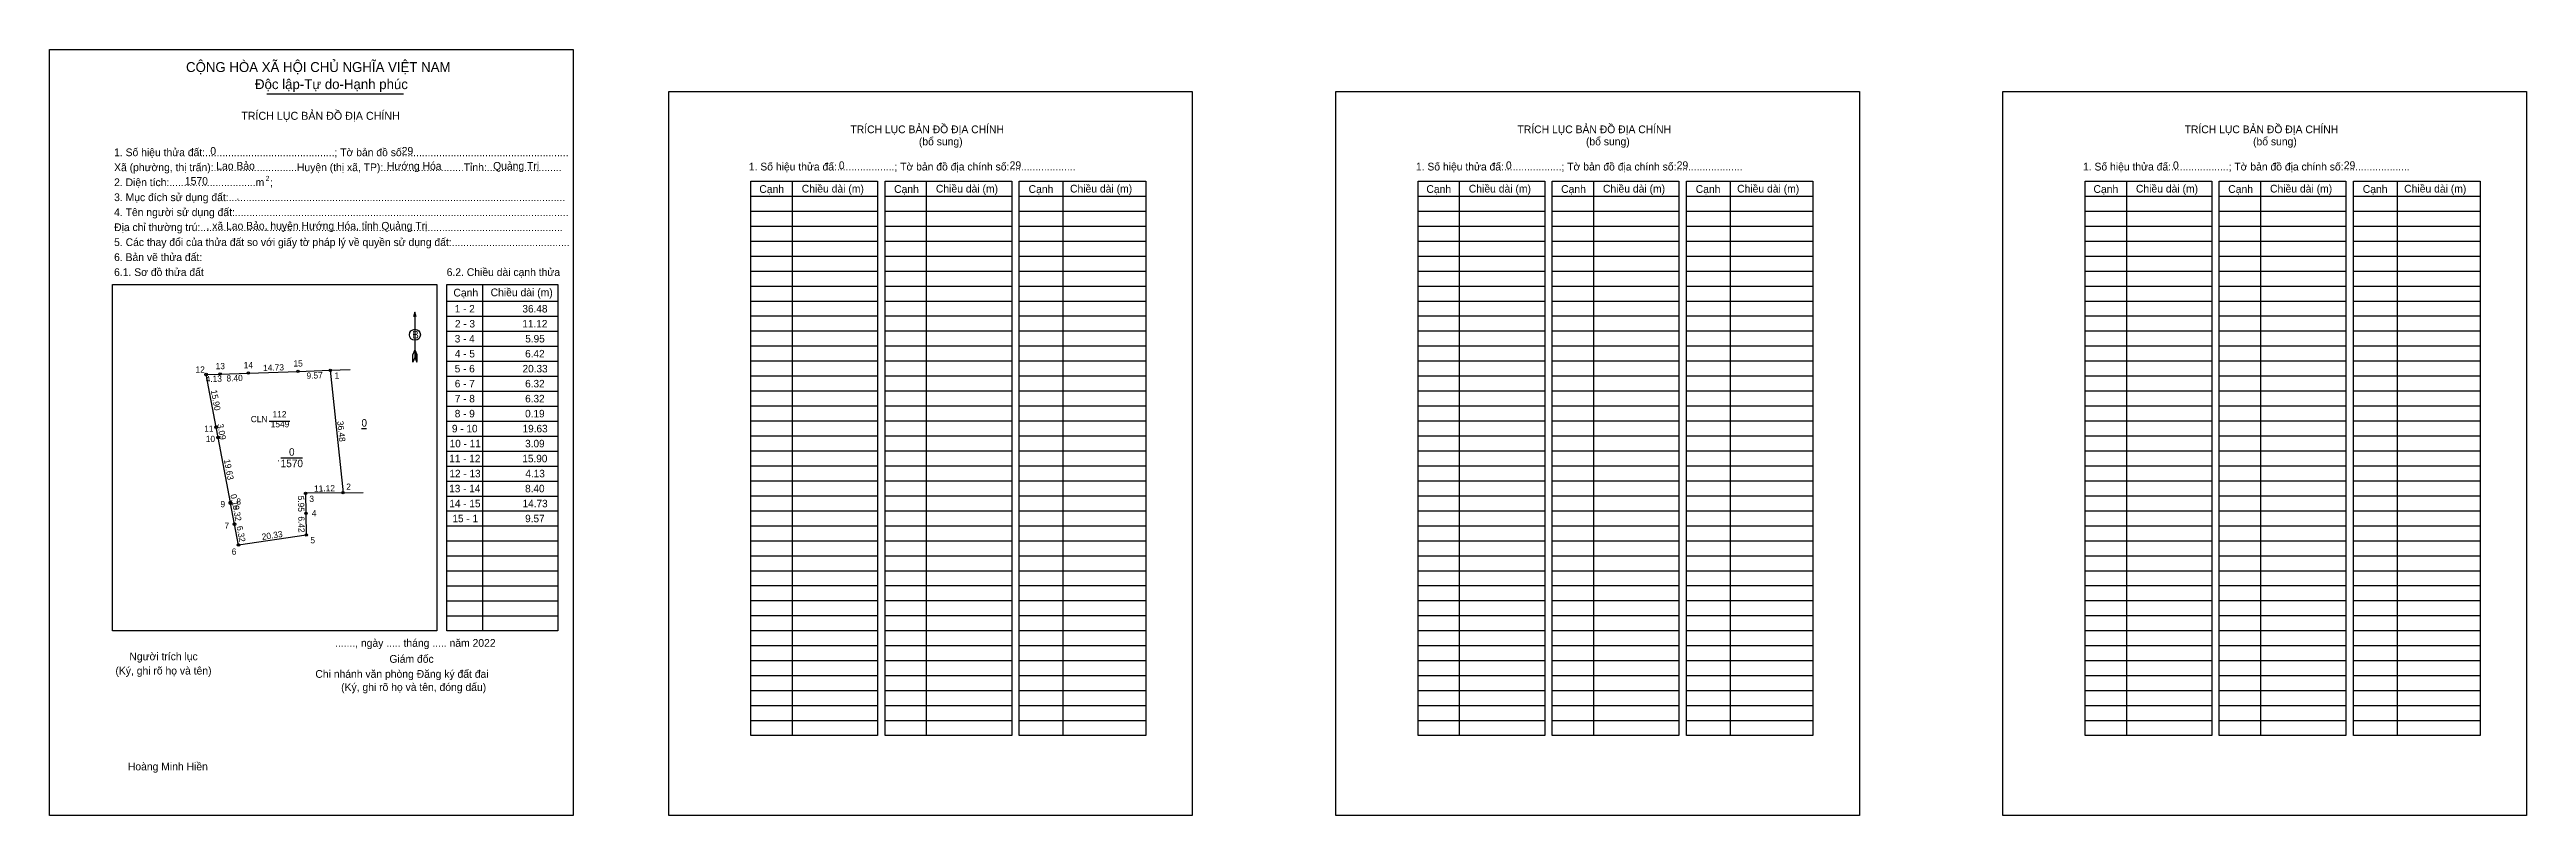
# Model space of a CAD drawing. Extents: x 535654 to 536388, y 1836972 to 1837199.
import ezdxf

# ---------------------------------------------------------------- set-up
doc = ezdxf.new("R2010")
doc.units = 0
for name, color, linetype in [('Level 1', 7, 'Continuous'), ('Level 10', 7, 'Continuous'), ('Level 11', 7, 'Continuous'), ('Level 13', 7, 'Continuous'), ('Level 2', 7, 'Continuous'), ('Level 27', 7, 'Continuous'), ('Level 36', 7, 'Continuous'), ('Level 49', 7, 'Continuous'), ('Level 52', 7, 'Continuous'), ('Level 6', 7, 'Continuous'), ('Level 9', 7, 'Continuous')]:
    doc.layers.add(name, color=color, linetype=linetype)

msp = doc.modelspace()

# ---------------------------------------------------------------- linework, layer by layer
at = {"layer": 'Level 1'}
for p, q in [((535654.23, 1837198.93), (535654.23, 1837198.93)), ((535837.77, 1837186.55), (535837.77, 1837186.55)), ((535862.15, 1837155.49), (535899.68, 1837155.49)), ((535874.37, 1837159.93), (535874.37, 1836995.62)), ((535901.91, 1837155.49), (535939.44, 1837155.49)), ((535914.12, 1837159.93), (535914.12, 1836995.62)), ((535941.67, 1837155.49), (535979.19, 1837155.49)), ((535954.62, 1837159.93), (535954.62, 1836995.62)), ((536059.89, 1837155.49), (536097.41, 1837155.49)), ((536072.1, 1837159.93), (536072.1, 1836995.62)), ((536099.64, 1837155.49), (536137.17, 1837155.49)), ((536111.86, 1837159.93), (536111.86, 1836995.62)), ((536139.4, 1837155.49), (536176.93, 1837155.49)), ((536152.35, 1837159.93), (536152.35, 1836995.62)), ((536257.62, 1837155.49), (536295.15, 1837155.49)), ((536269.83, 1837159.93), (536269.83, 1836995.62)), ((536297.38, 1837155.49), (536334.9, 1837155.49)), ((536309.59, 1837159.93), (536309.59, 1836995.62)), ((536337.14, 1837155.49), (536374.66, 1837155.49)), ((536350.09, 1837159.93), (536350.09, 1836995.62)), ((535862.15, 1837151.05), (535899.68, 1837151.05)), ((535862.15, 1837146.61), (535899.68, 1837146.61)), ((535901.91, 1837151.05), (535939.44, 1837151.05)), ((535901.91, 1837146.61), (535939.44, 1837146.61)), ((535941.67, 1837151.05), (535979.19, 1837151.05)), ((535941.67, 1837146.61), (535979.19, 1837146.61)), ((536059.89, 1837151.05), (536097.41, 1837151.05)), ((536059.89, 1837146.61), (536097.41, 1837146.61)), ((536099.64, 1837151.05), (536137.17, 1837151.05)), ((536099.64, 1837146.61), (536137.17, 1837146.61)), ((536139.4, 1837151.05), (536176.93, 1837151.05)), ((536139.4, 1837146.61), (536176.93, 1837146.61)), ((536257.62, 1837151.05), (536295.15, 1837151.05)), ((536257.62, 1837146.61), (536295.15, 1837146.61)), ((536297.38, 1837151.05), (536334.9, 1837151.05)), ((536297.38, 1837146.61), (536334.9, 1837146.61)), ((536337.14, 1837151.05), (536374.66, 1837151.05)), ((536337.14, 1837146.61), (536374.66, 1837146.61)), ((535862.15, 1837142.17), (535899.68, 1837142.17)), ((535901.91, 1837142.17), (535939.44, 1837142.17)), ((535941.67, 1837142.17), (535979.19, 1837142.17)), ((536059.89, 1837142.17), (536097.41, 1837142.17)), ((536099.64, 1837142.17), (536137.17, 1837142.17)), ((536139.4, 1837142.17), (536176.93, 1837142.17)), ((536257.62, 1837142.17), (536295.15, 1837142.17)), ((536297.38, 1837142.17), (536334.9, 1837142.17)), ((536337.14, 1837142.17), (536374.66, 1837142.17)), ((535862.15, 1837137.73), (535899.68, 1837137.73)), ((535862.15, 1837133.28), (535899.68, 1837133.28)), ((535901.91, 1837137.73), (535939.44, 1837137.73)), ((535901.91, 1837133.28), (535939.44, 1837133.28)), ((535941.67, 1837137.73), (535979.19, 1837137.73)), ((535941.67, 1837133.28), (535979.19, 1837133.28)), ((536059.89, 1837137.73), (536097.41, 1837137.73)), ((536059.89, 1837133.28), (536097.41, 1837133.28)), ((536099.64, 1837137.73), (536137.17, 1837137.73)), ((536099.64, 1837133.28), (536137.17, 1837133.28)), ((536139.4, 1837137.73), (536176.93, 1837137.73)), ((536139.4, 1837133.28), (536176.93, 1837133.28)), ((536257.62, 1837137.73), (536295.15, 1837137.73)), ((536257.62, 1837133.28), (536295.15, 1837133.28)), ((536297.38, 1837137.73), (536334.9, 1837137.73)), ((536297.38, 1837133.28), (536334.9, 1837133.28)), ((536337.14, 1837137.73), (536374.66, 1837137.73)), ((536337.14, 1837133.28), (536374.66, 1837133.28)), ((535672.91, 1837129.29), (535672.91, 1837129.29)), ((535771.95, 1837124.33), (535804.88, 1837124.33)), ((535782.6, 1837129.29), (535782.6, 1837026.64)), ((535862.15, 1837128.84), (535899.68, 1837128.84)), ((535862.15, 1837124.4), (535899.68, 1837124.4)), ((535901.91, 1837128.84), (535939.44, 1837128.84)), ((535901.91, 1837124.4), (535939.44, 1837124.4)), ((535941.67, 1837128.84), (535979.19, 1837128.84)), ((535941.67, 1837124.4), (535979.19, 1837124.4)), ((536059.89, 1837128.84), (536097.41, 1837128.84)), ((536059.89, 1837124.4), (536097.41, 1837124.4)), ((536099.64, 1837128.84), (536137.17, 1837128.84)), ((536099.64, 1837124.4), (536137.17, 1837124.4)), ((536139.4, 1837128.84), (536176.93, 1837128.84)), ((536139.4, 1837124.4), (536176.93, 1837124.4)), ((536257.62, 1837128.84), (536295.15, 1837128.84)), ((536257.62, 1837124.4), (536295.15, 1837124.4)), ((536297.38, 1837128.84), (536334.9, 1837128.84)), ((536297.38, 1837124.4), (536334.9, 1837124.4)), ((536337.14, 1837128.84), (536374.66, 1837128.84)), ((536337.14, 1837124.4), (536374.66, 1837124.4)), ((535762.52, 1837121.11), (535762.52, 1837107.68)), ((535771.95, 1837119.89), (535804.88, 1837119.89)), ((535862.15, 1837119.96), (535899.68, 1837119.96)), ((535901.91, 1837119.96), (535939.44, 1837119.96)), ((535941.67, 1837119.96), (535979.19, 1837119.96)), ((536059.89, 1837119.96), (536097.41, 1837119.96)), ((536099.64, 1837119.96), (536137.17, 1837119.96)), ((536139.4, 1837119.96), (536176.93, 1837119.96)), ((536257.62, 1837119.96), (536295.15, 1837119.96)), ((536297.38, 1837119.96), (536334.9, 1837119.96)), ((536337.14, 1837119.96), (536374.66, 1837119.96)), ((535762.52, 1837109.9), (535761.95, 1837108.53)), ((535762.52, 1837109.9), (535763.09, 1837108.53)), ((535762.52, 1837109.7), (535763.09, 1837108.33)), ((535762.52, 1837109.51), (535763.09, 1837108.13)), ((535762.52, 1837109.32), (535763.09, 1837107.93)), ((535762.52, 1837109.12), (535763.09, 1837107.73)), ((535762.52, 1837108.93), (535763.09, 1837107.53)), ((535771.95, 1837115.45), (535804.88, 1837115.45)), ((535771.95, 1837111.01), (535804.88, 1837111.01)), ((535862.15, 1837115.52), (535899.68, 1837115.52)), ((535862.15, 1837111.08), (535899.68, 1837111.08)), ((535901.91, 1837115.52), (535939.44, 1837115.52)), ((535901.91, 1837111.08), (535939.44, 1837111.08)), ((535941.67, 1837115.52), (535979.19, 1837115.52)), ((535941.67, 1837111.08), (535979.19, 1837111.08)), ((536059.89, 1837115.52), (536097.41, 1837115.52)), ((536059.89, 1837111.08), (536097.41, 1837111.08)), ((536099.64, 1837115.52), (536137.17, 1837115.52)), ((536099.64, 1837111.08), (536137.17, 1837111.08)), ((536139.4, 1837115.52), (536176.93, 1837115.52)), ((536139.4, 1837111.08), (536176.93, 1837111.08)), ((536257.62, 1837115.52), (536295.15, 1837115.52)), ((536257.62, 1837111.08), (536295.15, 1837111.08)), ((536297.38, 1837115.52), (536334.9, 1837115.52)), ((536297.38, 1837111.08), (536334.9, 1837111.08)), ((536337.14, 1837115.52), (536374.66, 1837115.52)), ((536337.14, 1837111.08), (536374.66, 1837111.08)), ((535761.92, 1837106.31), (535761.95, 1837108.53)), ((535762.52, 1837107.68), (535761.92, 1837106.31)), ((535762.52, 1837108.73), (535763.09, 1837107.33)), ((535762.52, 1837108.54), (535763.1, 1837107.13)), ((535762.52, 1837108.35), (535763.1, 1837106.94)), ((535762.52, 1837108.16), (535763.1, 1837106.74)), ((535762.52, 1837107.96), (535763.11, 1837106.54)), ((535762.52, 1837107.68), (535763.11, 1837106.31)), ((535763.11, 1837106.31), (535763.09, 1837108.53)), ((535771.95, 1837106.57), (535804.88, 1837106.57)), ((535771.95, 1837102.13), (535804.88, 1837102.13)), ((535862.15, 1837106.64), (535899.68, 1837106.64)), ((535862.15, 1837102.2), (535899.68, 1837102.2)), ((535901.91, 1837106.64), (535939.44, 1837106.64)), ((535901.91, 1837102.2), (535939.44, 1837102.2)), ((535941.67, 1837106.64), (535979.19, 1837106.64)), ((535941.67, 1837102.2), (535979.19, 1837102.2)), ((536059.89, 1837106.64), (536097.41, 1837106.64)), ((536059.89, 1837102.2), (536097.41, 1837102.2)), ((536099.64, 1837106.64), (536137.17, 1837106.64)), ((536099.64, 1837102.2), (536137.17, 1837102.2)), ((536139.4, 1837106.64), (536176.93, 1837106.64)), ((536139.4, 1837102.2), (536176.93, 1837102.2)), ((536257.62, 1837106.64), (536295.15, 1837106.64)), ((536257.62, 1837102.2), (536295.15, 1837102.2)), ((536297.38, 1837106.64), (536334.9, 1837106.64)), ((536297.38, 1837102.2), (536334.9, 1837102.2)), ((536337.14, 1837106.64), (536374.66, 1837106.64)), ((536337.14, 1837102.2), (536374.66, 1837102.2)), ((535771.95, 1837097.69), (535804.88, 1837097.69)), ((535862.15, 1837097.76), (535899.68, 1837097.76)), ((535901.91, 1837097.76), (535939.44, 1837097.76)), ((535941.67, 1837097.76), (535979.19, 1837097.76)), ((536059.89, 1837097.76), (536097.41, 1837097.76)), ((536099.64, 1837097.76), (536137.17, 1837097.76)), ((536139.4, 1837097.76), (536176.93, 1837097.76)), ((536257.62, 1837097.76), (536295.15, 1837097.76)), ((536297.38, 1837097.76), (536334.9, 1837097.76)), ((536337.14, 1837097.76), (536374.66, 1837097.76)), ((535771.95, 1837093.25), (535804.88, 1837093.25)), ((535771.95, 1837088.81), (535804.88, 1837088.81)), ((535862.15, 1837093.32), (535899.68, 1837093.32)), ((535862.15, 1837088.88), (535899.68, 1837088.88)), ((535901.91, 1837093.32), (535939.44, 1837093.32)), ((535901.91, 1837088.88), (535939.44, 1837088.88)), ((535941.67, 1837093.32), (535979.19, 1837093.32)), ((535941.67, 1837088.88), (535979.19, 1837088.88)), ((536059.89, 1837093.32), (536097.41, 1837093.32)), ((536059.89, 1837088.88), (536097.41, 1837088.88)), ((536099.64, 1837093.32), (536137.17, 1837093.32)), ((536099.64, 1837088.88), (536137.17, 1837088.88)), ((536139.4, 1837093.32), (536176.93, 1837093.32)), ((536139.4, 1837088.88), (536176.93, 1837088.88)), ((536257.62, 1837093.32), (536295.15, 1837093.32)), ((536257.62, 1837088.88), (536295.15, 1837088.88)), ((536297.38, 1837093.32), (536334.9, 1837093.32)), ((536297.38, 1837088.88), (536334.9, 1837088.88)), ((536337.14, 1837093.32), (536374.66, 1837093.32)), ((536337.14, 1837088.88), (536374.66, 1837088.88)), ((535771.95, 1837084.37), (535804.88, 1837084.37)), ((535771.95, 1837079.93), (535804.88, 1837079.93)), ((535862.15, 1837084.44), (535899.68, 1837084.44)), ((535862.15, 1837079.99), (535899.68, 1837079.99)), ((535901.91, 1837084.44), (535939.44, 1837084.44)), ((535901.91, 1837079.99), (535939.44, 1837079.99)), ((535941.67, 1837084.44), (535979.19, 1837084.44)), ((535941.67, 1837079.99), (535979.19, 1837079.99)), ((536059.89, 1837084.44), (536097.41, 1837084.44)), ((536059.89, 1837079.99), (536097.41, 1837079.99)), ((536099.64, 1837084.44), (536137.17, 1837084.44)), ((536099.64, 1837079.99), (536137.17, 1837079.99)), ((536139.4, 1837084.44), (536176.93, 1837084.44)), ((536139.4, 1837079.99), (536176.93, 1837079.99)), ((536257.62, 1837084.44), (536295.15, 1837084.44)), ((536257.62, 1837079.99), (536295.15, 1837079.99)), ((536297.38, 1837084.44), (536334.9, 1837084.44)), ((536297.38, 1837079.99), (536334.9, 1837079.99)), ((536337.14, 1837084.44), (536374.66, 1837084.44)), ((536337.14, 1837079.99), (536374.66, 1837079.99)), ((535771.95, 1837075.49), (535804.88, 1837075.49)), ((535862.15, 1837075.55), (535899.68, 1837075.55)), ((535901.91, 1837075.55), (535939.44, 1837075.55)), ((535941.67, 1837075.55), (535979.19, 1837075.55)), ((536059.89, 1837075.55), (536097.41, 1837075.55)), ((536099.64, 1837075.55), (536137.17, 1837075.55)), ((536139.4, 1837075.55), (536176.93, 1837075.55)), ((536257.62, 1837075.55), (536295.15, 1837075.55)), ((536297.38, 1837075.55), (536334.9, 1837075.55)), ((536337.14, 1837075.55), (536374.66, 1837075.55)), ((535771.95, 1837071.04), (535804.88, 1837071.04)), ((535771.95, 1837066.6), (535804.88, 1837066.6)), ((535862.15, 1837071.11), (535899.68, 1837071.11)), ((535862.15, 1837066.67), (535899.68, 1837066.67)), ((535901.91, 1837071.11), (535939.44, 1837071.11)), ((535901.91, 1837066.67), (535939.44, 1837066.67)), ((535941.67, 1837071.11), (535979.19, 1837071.11)), ((535941.67, 1837066.67), (535979.19, 1837066.67)), ((536059.89, 1837071.11), (536097.41, 1837071.11)), ((536059.89, 1837066.67), (536097.41, 1837066.67)), ((536099.64, 1837071.11), (536137.17, 1837071.11)), ((536099.64, 1837066.67), (536137.17, 1837066.67)), ((536139.4, 1837071.11), (536176.93, 1837071.11)), ((536139.4, 1837066.67), (536176.93, 1837066.67)), ((536257.62, 1837071.11), (536295.15, 1837071.11)), ((536257.62, 1837066.67), (536295.15, 1837066.67)), ((536297.38, 1837071.11), (536334.9, 1837071.11)), ((536297.38, 1837066.67), (536334.9, 1837066.67)), ((536337.14, 1837071.11), (536374.66, 1837071.11)), ((536337.14, 1837066.67), (536374.66, 1837066.67)), ((535771.95, 1837062.16), (535804.88, 1837062.16)), ((535771.95, 1837057.72), (535804.88, 1837057.72)), ((535862.15, 1837062.23), (535899.68, 1837062.23)), ((535862.15, 1837057.79), (535899.68, 1837057.79)), ((535901.91, 1837062.23), (535939.44, 1837062.23)), ((535901.91, 1837057.79), (535939.44, 1837057.79)), ((535941.67, 1837062.23), (535979.19, 1837062.23)), ((535941.67, 1837057.79), (535979.19, 1837057.79)), ((536059.89, 1837062.23), (536097.41, 1837062.23)), ((536059.89, 1837057.79), (536097.41, 1837057.79)), ((536099.64, 1837062.23), (536137.17, 1837062.23)), ((536099.64, 1837057.79), (536137.17, 1837057.79)), ((536139.4, 1837062.23), (536176.93, 1837062.23)), ((536139.4, 1837057.79), (536176.93, 1837057.79)), ((536257.62, 1837062.23), (536295.15, 1837062.23)), ((536257.62, 1837057.79), (536295.15, 1837057.79)), ((536297.38, 1837062.23), (536334.9, 1837062.23)), ((536297.38, 1837057.79), (536334.9, 1837057.79)), ((536337.14, 1837062.23), (536374.66, 1837062.23)), ((536337.14, 1837057.79), (536374.66, 1837057.79)), ((535771.95, 1837053.28), (535804.88, 1837053.28)), ((535862.15, 1837053.35), (535899.68, 1837053.35)), ((535901.91, 1837053.35), (535939.44, 1837053.35)), ((535941.67, 1837053.35), (535979.19, 1837053.35)), ((536059.89, 1837053.35), (536097.41, 1837053.35)), ((536099.64, 1837053.35), (536137.17, 1837053.35)), ((536139.4, 1837053.35), (536176.93, 1837053.35)), ((536257.62, 1837053.35), (536295.15, 1837053.35)), ((536297.38, 1837053.35), (536334.9, 1837053.35)), ((536337.14, 1837053.35), (536374.66, 1837053.35)), ((535771.95, 1837048.84), (535804.88, 1837048.84)), ((535771.95, 1837044.4), (535804.88, 1837044.4)), ((535862.15, 1837048.91), (535899.68, 1837048.91)), ((535862.15, 1837044.47), (535899.68, 1837044.47)), ((535901.91, 1837048.91), (535939.44, 1837048.91)), ((535901.91, 1837044.47), (535939.44, 1837044.47)), ((535941.67, 1837048.91), (535979.19, 1837048.91)), ((535941.67, 1837044.47), (535979.19, 1837044.47)), ((536059.89, 1837048.91), (536097.41, 1837048.91)), ((536059.89, 1837044.47), (536097.41, 1837044.47)), ((536099.64, 1837048.91), (536137.17, 1837048.91)), ((536099.64, 1837044.47), (536137.17, 1837044.47)), ((536139.4, 1837048.91), (536176.93, 1837048.91)), ((536139.4, 1837044.47), (536176.93, 1837044.47)), ((536257.62, 1837048.91), (536295.15, 1837048.91)), ((536257.62, 1837044.47), (536295.15, 1837044.47)), ((536297.38, 1837048.91), (536334.9, 1837048.91)), ((536297.38, 1837044.47), (536334.9, 1837044.47)), ((536337.14, 1837048.91), (536374.66, 1837048.91)), ((536337.14, 1837044.47), (536374.66, 1837044.47)), ((535771.95, 1837039.96), (535804.88, 1837039.96)), ((535771.95, 1837035.52), (535804.88, 1837035.52)), ((535862.15, 1837040.03), (535899.68, 1837040.03)), ((535862.15, 1837035.59), (535899.68, 1837035.59)), ((535901.91, 1837040.03), (535939.44, 1837040.03)), ((535901.91, 1837035.59), (535939.44, 1837035.59)), ((535941.67, 1837040.03), (535979.19, 1837040.03)), ((535941.67, 1837035.59), (535979.19, 1837035.59)), ((536059.89, 1837040.03), (536097.41, 1837040.03)), ((536059.89, 1837035.59), (536097.41, 1837035.59)), ((536099.64, 1837040.03), (536137.17, 1837040.03)), ((536099.64, 1837035.59), (536137.17, 1837035.59)), ((536139.4, 1837040.03), (536176.93, 1837040.03)), ((536139.4, 1837035.59), (536176.93, 1837035.59)), ((536257.62, 1837040.03), (536295.15, 1837040.03)), ((536257.62, 1837035.59), (536295.15, 1837035.59)), ((536297.38, 1837040.03), (536334.9, 1837040.03)), ((536297.38, 1837035.59), (536334.9, 1837035.59)), ((536337.14, 1837040.03), (536374.66, 1837040.03)), ((536337.14, 1837035.59), (536374.66, 1837035.59)), ((535771.95, 1837031.08), (535804.88, 1837031.08)), ((535862.15, 1837031.15), (535899.68, 1837031.15)), ((535901.91, 1837031.15), (535939.44, 1837031.15)), ((535941.67, 1837031.15), (535979.19, 1837031.15)), ((536059.89, 1837031.15), (536097.41, 1837031.15)), ((536099.64, 1837031.15), (536137.17, 1837031.15)), ((536139.4, 1837031.15), (536176.93, 1837031.15)), ((536257.62, 1837031.15), (536295.15, 1837031.15)), ((536297.38, 1837031.15), (536334.9, 1837031.15)), ((536337.14, 1837031.15), (536374.66, 1837031.15)), ((535768.99, 1837026.64), (535768.99, 1837026.64)), ((535862.15, 1837026.7), (535899.68, 1837026.7)), ((535862.15, 1837022.26), (535899.68, 1837022.26)), ((535901.91, 1837026.7), (535939.44, 1837026.7)), ((535901.91, 1837022.26), (535939.44, 1837022.26)), ((535941.67, 1837026.7), (535979.19, 1837026.7)), ((535941.67, 1837022.26), (535979.19, 1837022.26)), ((536059.89, 1837026.7), (536097.41, 1837026.7)), ((536059.89, 1837022.26), (536097.41, 1837022.26)), ((536099.64, 1837026.7), (536137.17, 1837026.7)), ((536099.64, 1837022.26), (536137.17, 1837022.26)), ((536139.4, 1837026.7), (536176.93, 1837026.7)), ((536139.4, 1837022.26), (536176.93, 1837022.26)), ((536257.62, 1837026.7), (536295.15, 1837026.7)), ((536257.62, 1837022.26), (536295.15, 1837022.26)), ((536297.38, 1837026.7), (536334.9, 1837026.7)), ((536297.38, 1837022.26), (536334.9, 1837022.26)), ((536337.14, 1837026.7), (536374.66, 1837026.7)), ((536337.14, 1837022.26), (536374.66, 1837022.26)), ((535862.15, 1837017.82), (535899.68, 1837017.82)), ((535901.91, 1837017.82), (535939.44, 1837017.82)), ((535941.67, 1837017.82), (535979.19, 1837017.82)), ((536059.89, 1837017.82), (536097.41, 1837017.82)), ((536099.64, 1837017.82), (536137.17, 1837017.82)), ((536139.4, 1837017.82), (536176.93, 1837017.82)), ((536257.62, 1837017.82), (536295.15, 1837017.82)), ((536297.38, 1837017.82), (536334.9, 1837017.82)), ((536337.14, 1837017.82), (536374.66, 1837017.82)), ((535862.15, 1837013.38), (535899.68, 1837013.38)), ((535862.15, 1837008.94), (535899.68, 1837008.94)), ((535901.91, 1837013.38), (535939.44, 1837013.38)), ((535901.91, 1837008.94), (535939.44, 1837008.94)), ((535941.67, 1837013.38), (535979.19, 1837013.38)), ((535941.67, 1837008.94), (535979.19, 1837008.94)), ((536059.89, 1837013.38), (536097.41, 1837013.38)), ((536059.89, 1837008.94), (536097.41, 1837008.94)), ((536099.64, 1837013.38), (536137.17, 1837013.38)), ((536099.64, 1837008.94), (536137.17, 1837008.94)), ((536139.4, 1837013.38), (536176.93, 1837013.38)), ((536139.4, 1837008.94), (536176.93, 1837008.94)), ((536257.62, 1837013.38), (536295.15, 1837013.38)), ((536257.62, 1837008.94), (536295.15, 1837008.94)), ((536297.38, 1837013.38), (536334.9, 1837013.38)), ((536297.38, 1837008.94), (536334.9, 1837008.94)), ((536337.14, 1837013.38), (536374.66, 1837013.38)), ((536337.14, 1837008.94), (536374.66, 1837008.94)), ((535862.15, 1837004.5), (535899.68, 1837004.5)), ((535862.15, 1837000.06), (535899.68, 1837000.06)), ((535901.91, 1837004.5), (535939.44, 1837004.5)), ((535901.91, 1837000.06), (535939.44, 1837000.06)), ((535941.67, 1837004.5), (535979.19, 1837004.5)), ((535941.67, 1837000.06), (535979.19, 1837000.06)), ((536059.89, 1837004.5), (536097.41, 1837004.5)), ((536059.89, 1837000.06), (536097.41, 1837000.06)), ((536099.64, 1837004.5), (536137.17, 1837004.5)), ((536099.64, 1837000.06), (536137.17, 1837000.06)), ((536139.4, 1837004.5), (536176.93, 1837004.5)), ((536139.4, 1837000.06), (536176.93, 1837000.06)), ((536257.62, 1837004.5), (536295.15, 1837004.5)), ((536257.62, 1837000.06), (536295.15, 1837000.06)), ((536297.38, 1837004.5), (536334.9, 1837004.5)), ((536297.38, 1837000.06), (536334.9, 1837000.06)), ((536337.14, 1837004.5), (536374.66, 1837004.5)), ((536337.14, 1837000.06), (536374.66, 1837000.06)), ((535809.42, 1836971.91), (535809.42, 1836971.91)), ((535992.96, 1836971.91), (535992.96, 1836971.91))]:
    msp.add_line(p, q, dxfattribs=at)
for points in [[(535862.15, 1837159.93), (535899.68, 1837159.93), (535899.68, 1836995.62), (535862.15, 1836995.62)], [(535901.91, 1837159.93), (535939.44, 1837159.93), (535939.44, 1836995.62), (535901.91, 1836995.62)], [(535941.67, 1837159.93), (535979.19, 1837159.93), (535979.19, 1836995.62), (535941.67, 1836995.62)], [(536059.89, 1837159.93), (536097.41, 1837159.93), (536097.41, 1836995.62), (536059.89, 1836995.62)], [(536099.64, 1837159.93), (536137.17, 1837159.93), (536137.17, 1836995.62), (536099.64, 1836995.62)], [(536139.4, 1837159.93), (536176.93, 1837159.93), (536176.93, 1836995.62), (536139.4, 1836995.62)], [(536257.62, 1837159.93), (536295.15, 1837159.93), (536295.15, 1836995.62), (536257.62, 1836995.62)], [(536297.38, 1837159.93), (536334.9, 1837159.93), (536334.9, 1836995.62), (536297.38, 1836995.62)], [(536337.14, 1837159.93), (536374.66, 1837159.93), (536374.66, 1836995.62), (536337.14, 1836995.62)], [(535672.91, 1837129.29), (535768.99, 1837129.29), (535768.99, 1837026.64), (535672.91, 1837026.64)], [(535771.95, 1837129.29), (535804.88, 1837129.29), (535804.88, 1837026.64), (535771.95, 1837026.64)]]:
    msp.add_lwpolyline(points, close=True, dxfattribs=at)
msp.add_lwpolyline([(535762.9, 1837119.68), (535762.52, 1837121.11), (535762.13, 1837119.68)], dxfattribs=at)
msp.add_circle((535762.52, 1837114.39), 1.64, dxfattribs=at)
at = {"layer": 'Level 10'}
msp.add_lwpolyline([(535737.46, 1837103.87), (535741.24, 1837067.59), (535730.12, 1837067.41), (535730.23, 1837061.46), (535730.34, 1837055.04), (535710.23, 1837052.06), (535709.05, 1837058.27), (535707.88, 1837064.48), (535707.84, 1837064.67), (535704.19, 1837083.96), (535703.62, 1837087), (535700.66, 1837102.62), (535704.79, 1837102.76), (535713.18, 1837103.05), (535727.9, 1837103.55)], close=True, dxfattribs=at)
at = {"layer": 'Level 11'}
for centre in [(535700.66, 1837102.62), (535704.79, 1837102.76), (535713.18, 1837103.05), (535727.9, 1837103.55), (535737.46, 1837103.87), (535737.46, 1837103.87), (535703.62, 1837087), (535704.19, 1837083.96), (535707.84, 1837064.67), (535707.88, 1837064.48), (535730.12, 1837067.41), (535741.24, 1837067.59), (535709.05, 1837058.27), (535730.23, 1837061.46), (535710.23, 1837052.06), (535730.34, 1837055.04)]:
    msp.add_circle(centre, 0.37, dxfattribs=at)
at = {"layer": 'Level 13'}
for p, q in [((535718.62, 1837185.81), (535759.13, 1837185.81)), ((535719.29, 1837088.83), (535725.43, 1837088.83))]:
    msp.add_line(p, q, dxfattribs=at)
at = {"layer": 'Level 2'}
for points in [[(535654.23, 1837198.94), (535809.41, 1837198.94), (535809.41, 1836971.91), (535654.23, 1836971.91)], [(535837.77, 1837186.55), (535992.96, 1837186.55), (535992.96, 1836971.91), (535837.77, 1836971.91)], [(536035.51, 1837186.55), (536190.69, 1837186.55), (536190.69, 1836971.91), (536035.51, 1836971.91)], [(536233.24, 1837186.55), (536388.43, 1837186.55), (536388.43, 1836971.91), (536233.24, 1836971.91)]]:
    msp.add_lwpolyline(points, close=True, dxfattribs=at)
at = {"layer": 'Level 27'}
for p, q in [((535737.46, 1837103.87), (535743.38, 1837104.07)), ((535741.24, 1837067.59), (535747.16, 1837067.69))]:
    msp.add_line(p, q, dxfattribs=at)
at = {"layer": 'Level 9'}
for p, q in [((535746.68, 1837086.57), (535748.21, 1837086.57)), ((535722.74, 1837077.96), (535729.19, 1837077.96))]:
    msp.add_line(p, q, dxfattribs=at)

# ---------------------------------------------------------------- texts
at = {"layer": 'Level 1'}
for s, height, p in [('TRÍCH LỤC BẢN ĐỒ ĐỊA CHÍNH', 2.3686, (535711.06, 1837178.11)), ('TRÍCH LỤC BẢN ĐỒ ĐỊA CHÍNH', 2.2944, (535891.63, 1837174.14)), ('TRÍCH LỤC BẢN ĐỒ ĐỊA CHÍNH', 2.2944, (536089.36, 1837174.14)), ('TRÍCH LỤC BẢN ĐỒ ĐỊA CHÍNH', 2.2944, (536287.1, 1837174.14)), ('1. Số hiệu thửa đất:.............................................; Tờ bản đồ số:.........................................................', 2.29444, (535673.37, 1837167.33)), ('(bổ sung)', 2.294, (535911.92, 1837170.54)), ('(bổ sung)', 2.294, (536109.66, 1837170.54)), ('(bổ sung)', 2.294, (536307.39, 1837170.54)), ('Xã (phường, thị trấn):.............................Huyện (thị xã, TP):............................Tỉnh:..........................', 2.29444, (535673.37, 1837162.89)), ('2. Diện tích:..............................m  ;', 2.2944, (535673.37, 1837158.45)), ('2', 1.48, (535718.29, 1837160.01)), ('1. Số hiệu thửa đấ:....................; Tờ bản đồ địa chính số:.......................', 2.2944, (535861.51, 1837163.09)), ('1. Số hiệu thửa đấ:....................; Tờ bản đồ địa chính số:.......................', 2.2944, (536059.24, 1837163.09)), ('1. Số hiệu thửa đấ:....................; Tờ bản đồ địa chính số:.......................', 2.2944, (536256.98, 1837163.09)), ('3. Mục đích sử dụng đất:.....................................................................................................................', 2.29444, (535673.37, 1837154.01)), ('Cạnh', 2.294, (535864.62, 1837156.45)), ('Chiều dài (m)', 2.2944, (535877.2, 1837156.56)), ('Cạnh', 2.294, (535904.57, 1837156.45)), ('Chiều dài (m)', 2.2944, (535916.96, 1837156.56)), ('Cạnh', 2.294, (535944.44, 1837156.45)), ('Chiều dài (m)', 2.2944, (535956.72, 1837156.56)), ('Cạnh', 2.294, (536062.35, 1837156.45)), ('Chiều dài (m)', 2.2944, (536074.93, 1837156.56)), ('Cạnh', 2.294, (536102.29, 1837156.45)), ('Chiều dài (m)', 2.2944, (536114.69, 1837156.56)), ('Cạnh', 2.294, (536142.18, 1837156.45)), ('Chiều dài (m)', 2.2944, (536154.45, 1837156.56)), ('Cạnh', 2.294, (536260.09, 1837156.45)), ('Chiều dài (m)', 2.2944, (536272.67, 1837156.56)), ('Cạnh', 2.294, (536300.03, 1837156.45)), ('Chiều dài (m)', 2.2944, (536312.42, 1837156.56)), ('Cạnh', 2.294, (536339.91, 1837156.45)), ('Chiều dài (m)', 2.2944, (536352.18, 1837156.56)), ('Địa chỉ thường trú:..............................................................................................................................', 2.29444, (535673.37, 1837145.13)), ('4. Tên người sử dụng đất:....................................................................................................................', 2.29444, (535673.37, 1837149.57)), ('5. Các thay đổi của thửa đất so với giấy tờ pháp lý về quyền sử dụng đất:.........................................', 2.29444, (535673.37, 1837140.69)), ('6. Bản vẽ thửa đất:', 2.2944, (535673.37, 1837136.25)), ('6.1. Sơ đồ thửa đất', 2.2944, (535673.37, 1837131.81)), ('6.2. Chiều dài cạnh thửa', 2.2944, (535771.95, 1837131.81)), ('Cạnh', 2.294, (535773.95, 1837125.74)), ('Chiều dài (m)', 2.2944, (535784.97, 1837125.82)), ('B', 2.22, (535761.69, 1837113.31)), ('......., ngày ..... tháng ..... năm 2022', 2.2944, (535738.86, 1837021.9)), ('(Ký, ghi rõ họ và tên)', 2.2944, (535673.77, 1837013.69)), ('Người trích lục', 2.2944, (535677.89, 1837017.91)), ('Chi nhánh văn phòng Đăng ký đất đai', 2.2944, (535733.03, 1837012.72)), ('Giám đốc', 2.294, (535754.97, 1837017.17)), ('(Ký, ghi rõ họ và tên, đóng dấu)', 2.2944, (535740.67, 1837008.8)), ('Hoàng Minh Hiền', 2.2944, (535677.45, 1836985.28))]:
    msp.add_text(s, height=height, dxfattribs=at).set_placement(p)
at = {"layer": 'Level 13'}
for s, height, p in [('CỘNG HÒA XÃ HỘI CHỦ NGHĨA VIỆT NAM', 2.931, (535694.69, 1837192.28)), ('Độc lập-Tự do-Hạnh phúc', 2.931, (535715.13, 1837187.21)), ('CLN', 1.85, (535713.88, 1837088.49)), ('1549', 1.85, (535719.79, 1837086.96)), ('112', 1.85, (535720.33, 1837089.92)), ('0', 2.22, (535725.21, 1837078.55)), ('.', 2.22, (535721.71, 1837076.85)), ('1570', 2.22, (535722.74, 1837075.15))]:
    msp.add_text(s, height=height, dxfattribs=at).set_placement(p)
at = {"layer": 'Level 36'}
msp.add_text('0', height=2.22, dxfattribs=at).set_placement((535746.69, 1837087.17))
at = {"layer": 'Level 49'}
for s, rotation, p in [('4.13', 1.94149, (535700.53, 1837100.32)), ('8.40', 1.97964, (535706.72, 1837100.53)), ('14.73', 1.94544, (535717.56, 1837103.64)), ('9.57', 1.91713, (535730.43, 1837101.34)), ('15.90', 280.73035, (535702.01, 1837097.87)), ('3.09', 280.61966, (535703.91, 1837087.86)), ('36.48', 275.94816, (535739.48, 1837088.76)), ('19.63', 280.71467, (535705.9, 1837077.31)), ('0.19', 281.88866, (535707.81, 1837066.95)), ('5.95', 271.05913, (535727.84, 1837066.69)), ('11.12', 0.92737, (535732.65, 1837067.9)), ('6.32', 280.66978, (535708.47, 1837063.75)), ('6.32', 280.75886, (535709.64, 1837057.54)), ('6.42', 270.98161, (535727.95, 1837060.55)), ('20.33', 8.42903, (535717.29, 1837053.56))]:
    msp.add_text(s, height=1.85, rotation=rotation, dxfattribs=at).set_placement(p)
at = {"layer": 'Level 52'}
for s, p in [('2 - 3', (535774.41, 1837116.56)), ('1 - 2', (535774.34, 1837121)), ('36.48', (535794.4, 1837121)), ('11.12', (535794.38, 1837116.56)), ('3 - 4', (535774.33, 1837112.12)), ('4 - 5', (535774.38, 1837107.68)), ('6.42', (535795.2, 1837107.68)), ('5.95', (535795.24, 1837112.12)), ('5 - 6', (535774.33, 1837103.24)), ('20.33', (535794.44, 1837103.24)), ('6 - 7', (535774.34, 1837098.8)), ('7 - 8', (535774.36, 1837094.36)), ('6.32', (535795.2, 1837098.8)), ('6.32', (535795.2, 1837094.36)), ('9 - 10', (535773.51, 1837085.48)), ('8 - 9', (535774.34, 1837089.92)), ('19.63', (535794.44, 1837085.48)), ('0.19', (535795.2, 1837089.92)), ('10 - 11', (535772.83, 1837081.04)), ('3.09', (535795.2, 1837081.04)), ('11 - 12', (535772.7, 1837076.6)), ('12 - 13', (535772.76, 1837072.15)), ('15.90', (535794.37, 1837076.6)), ('4.13', (535795.27, 1837072.15)), ('13 - 14', (535772.69, 1837067.71)), ('14 - 15', (535772.74, 1837063.27)), ('14.73', (535794.44, 1837063.27)), ('8.40', (535795.19, 1837067.71)), ('15 - 1', (535773.65, 1837058.83)), ('9.57', (535795.2, 1837058.83))]:
    msp.add_text(s, height=2.22, dxfattribs=at).set_placement(p)
at = {"layer": 'Level 6'}
for s, height, p in [('0', 2.29, (535701.89, 1837167.74)), ('29', 2.294, (535758.62, 1837167.77)), ('1570', 2.294, (535694.35, 1837158.86)), ('Lao Bảo', 2.294, (535703.65, 1837163.33)), ('Hướng Hóa', 2.294, (535754.25, 1837163.3)), ('Quảng Trị', 2.294, (535785.71, 1837163.31)), ('0', 2.29, (535888.19, 1837163.49)), ('29', 2.294, (535938.82, 1837163.51)), ('0', 2.29, (536085.92, 1837163.49)), ('29', 2.294, (536136.55, 1837163.51)), ('0', 2.29, (536283.65, 1837163.49)), ('29', 2.294, (536334.29, 1837163.51)), ('.', 2.29, (535709.6, 1837154.4)), (', xã Lao Bảo, huyện Hướng Hóa, tỉnh Quảng Trị', 2.2944, (535700.76, 1837145.55))]:
    msp.add_text(s, height=height, dxfattribs=at).set_placement(p)
at = {"layer": 'Level 9'}
for s, p in [('12', (535697.5, 1837103.17)), ('13', (535703.46, 1837104.2)), ('14', (535711.78, 1837104.49)), ('15', (535726.54, 1837104.99)), ('1', (535738.73, 1837101.39)), ('11', (535700.09, 1837085.64)), ('10', (535700.54, 1837082.6)), ('9', (535704.89, 1837063.28)), ('8', (535709.6, 1837064.02)), ('3', (535731.25, 1837064.84)), ('2', (535742.18, 1837068.44)), ('7', (535706.1, 1837056.9)), ('4', (535731.96, 1837060.58)), ('6', (535708.23, 1837049.2)), ('5', (535731.55, 1837052.58))]:
    msp.add_text(s, height=1.85, dxfattribs=at).set_placement(p)

doc.saveas('drawing.dxf')
